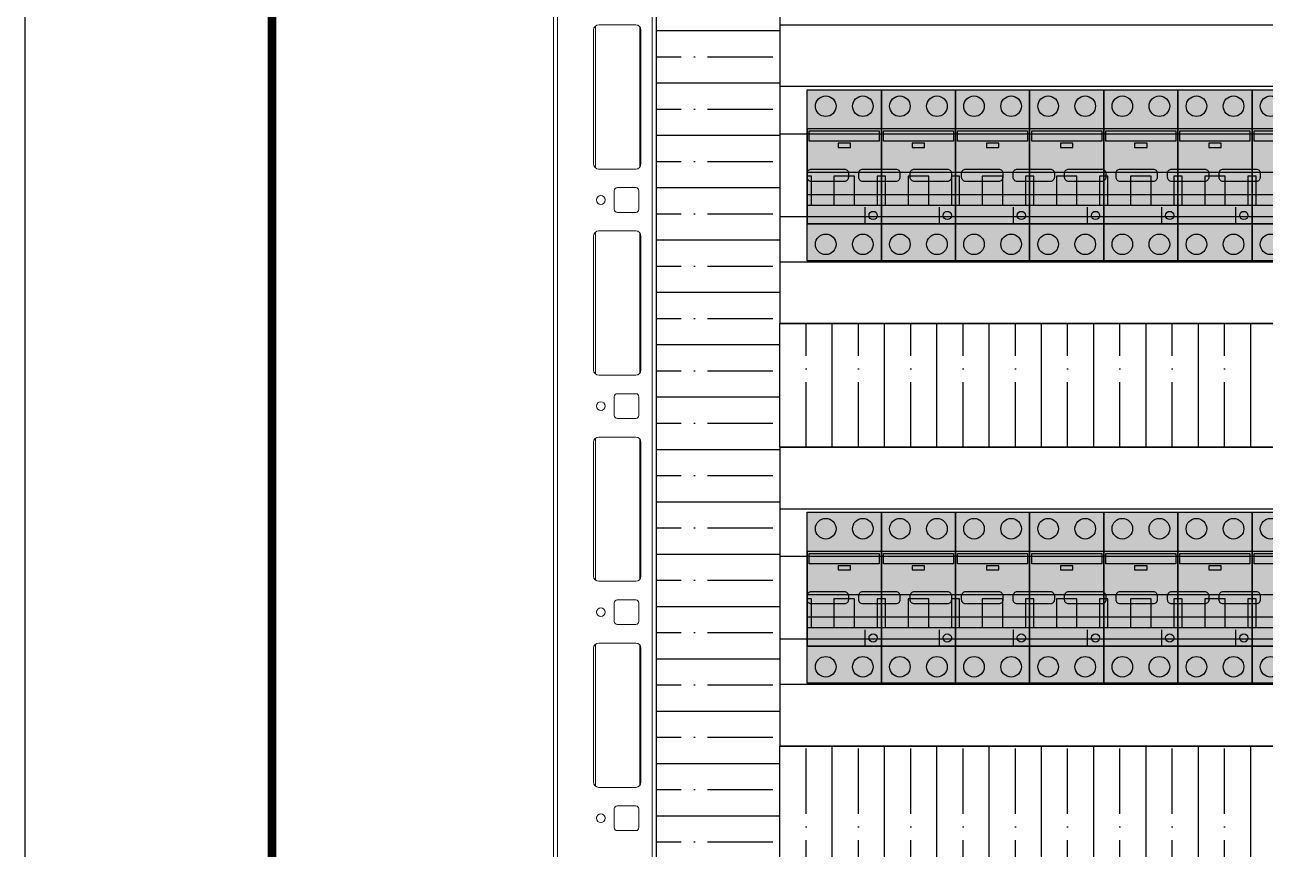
# Model space of a CAD drawing. Header units: millimetres. Extents: x -174 to 283928, y 1291 to 21053.
# Drawn here: x 8955 to 9557, y 19804 to 20204 of the extents above; entities that cross this region are included whole.
import ezdxf

# ---------------------------------------------------------------- set-up
doc = ezdxf.new("R2010")
doc.units = ezdxf.units.MM
doc.layers.add('0_Рамка', color=7, linetype='Continuous')
doc.layers.add('devices', color=7, linetype='Continuous')
doc.styles.add('СПДС', font='isocpeur.ttf', dxfattribs={"width": 0.8, "height": 2.5})

# ---------------------------------------------------------------- blocks, each defined once
blk = doc.blocks.new('*U206')
at = {"ltscale": 2}
blk.add_lwpolyline([(0, 20), (0, -20), (840, -20), (840, 20), (0, 20)], dxfattribs=at)
for points in [[(15.23, 3), (31.23, 3, -0.414214), (33.23, 1), (33.23, -1, -0.414214), (31.23, -3), (15.23, -3, -0.414214), (13.23, -1), (13.23, 1, -0.414214)], [(40.23, 3), (56.23, 3, -0.414214), (58.23, 1), (58.23, -1, -0.414214), (56.23, -3), (40.23, -3, -0.414214), (38.23, -1), (38.23, 1, -0.414214)], [(65.23, 3), (81.23, 3, -0.414214), (83.23, 1), (83.23, -1, -0.414214), (81.23, -3), (65.23, -3, -0.414214), (63.23, -1), (63.23, 1, -0.414214)], [(90.23, 3), (106.23, 3, -0.414214), (108.23, 1), (108.23, -1, -0.414214), (106.23, -3), (90.23, -3, -0.414214), (88.23, -1), (88.23, 1, -0.414214)], [(115.23, 3), (131.23, 3, -0.414214), (133.23, 1), (133.23, -1, -0.414214), (131.23, -3), (115.23, -3, -0.414214), (113.23, -1), (113.23, 1, -0.414214)], [(140.23, 3), (156.23, 3, -0.414214), (158.23, 1), (158.23, -1, -0.414214), (156.23, -3), (140.23, -3, -0.414214), (138.23, -1), (138.23, 1, -0.414214)], [(165.23, 3), (181.23, 3, -0.414214), (183.23, 1), (183.23, -1, -0.414214), (181.23, -3), (165.23, -3, -0.414214), (163.23, -1), (163.23, 1, -0.414214)], [(190.23, 3), (206.23, 3, -0.414214), (208.23, 1), (208.23, -1, -0.414214), (206.23, -3), (190.23, -3, -0.414214), (188.23, -1), (188.23, 1, -0.414214)], [(215.23, 3), (231.23, 3, -0.414214), (233.23, 1), (233.23, -1, -0.414214), (231.23, -3), (215.23, -3, -0.414214), (213.23, -1), (213.23, 1, -0.414214)]]:
    blk.add_lwpolyline(points, format="xyb", close=True, dxfattribs=at)
blk = doc.blocks.new('*U208')
at = {"ltscale": 2}
blk.add_lwpolyline([(0, 20), (0, -20), (840, -20), (840, 20), (0, 20)], dxfattribs=at)
for points in [[(15.23, 3), (31.23, 3, -0.414214), (33.23, 1), (33.23, -1, -0.414214), (31.23, -3), (15.23, -3, -0.414214), (13.23, -1), (13.23, 1, -0.414214)], [(40.23, 3), (56.23, 3, -0.414214), (58.23, 1), (58.23, -1, -0.414214), (56.23, -3), (40.23, -3, -0.414214), (38.23, -1), (38.23, 1, -0.414214)], [(65.23, 3), (81.23, 3, -0.414214), (83.23, 1), (83.23, -1, -0.414214), (81.23, -3), (65.23, -3, -0.414214), (63.23, -1), (63.23, 1, -0.414214)], [(90.23, 3), (106.23, 3, -0.414214), (108.23, 1), (108.23, -1, -0.414214), (106.23, -3), (90.23, -3, -0.414214), (88.23, -1), (88.23, 1, -0.414214)], [(115.23, 3), (131.23, 3, -0.414214), (133.23, 1), (133.23, -1, -0.414214), (131.23, -3), (115.23, -3, -0.414214), (113.23, -1), (113.23, 1, -0.414214)], [(140.23, 3), (156.23, 3, -0.414214), (158.23, 1), (158.23, -1, -0.414214), (156.23, -3), (140.23, -3, -0.414214), (138.23, -1), (138.23, 1, -0.414214)], [(165.23, 3), (181.23, 3, -0.414214), (183.23, 1), (183.23, -1, -0.414214), (181.23, -3), (165.23, -3, -0.414214), (163.23, -1), (163.23, 1, -0.414214)], [(190.23, 3), (206.23, 3, -0.414214), (208.23, 1), (208.23, -1, -0.414214), (206.23, -3), (190.23, -3, -0.414214), (188.23, -1), (188.23, 1, -0.414214)], [(215.23, 3), (231.23, 3, -0.414214), (233.23, 1), (233.23, -1, -0.414214), (231.23, -3), (215.23, -3, -0.414214), (213.23, -1), (213.23, 1, -0.414214)]]:
    blk.add_lwpolyline(points, format="xyb", close=True, dxfattribs=at)
blk = doc.blocks.new('*U198')
at = {"color": 0, "linetype": 'Continuous', "lineweight": 0}
for p, q in [((0, 2198.4), (0, 50)), ((2, 2150), (2, 50)), ((48, 2150), (48, 50)), ((50, 2150), (50, 1.6)), ((20.5, 1434.5), (20.5, 1365.5)), ((40, 1435), (22, 1435)), ((42, 1434), (42, 1366)), ((19.5, 1432.5), (19.5, 1367.5)), ((42.5, 1367.5), (42.5, 1432.5)), ((22, 1365), (40, 1365)), ((40, 1356), (31, 1356)), ((29.5, 1354.5), (29.5, 1345.5)), ((41.5, 1345.5), (41.5, 1354.5)), ((31, 1344), (40, 1344)), ((19.5, 1332.5), (19.5, 1267.5)), ((20.5, 1334.5), (20.5, 1265.5)), ((40, 1335), (22, 1335)), ((42, 1334), (42, 1266)), ((42.5, 1267.5), (42.5, 1332.5)), ((22, 1265), (40, 1265)), ((29.5, 1254.5), (29.5, 1245.5)), ((40, 1256), (31, 1256)), ((41.5, 1245.5), (41.5, 1254.5)), ((31, 1244), (40, 1244)), ((40, 1235), (22, 1235)), ((19.5, 1232.5), (19.5, 1167.5)), ((20.5, 1234.5), (20.5, 1165.5)), ((42, 1234), (42, 1166)), ((42.5, 1167.5), (42.5, 1232.5)), ((22, 1165), (40, 1165)), ((29.5, 1154.5), (29.5, 1145.5)), ((40, 1156), (31, 1156)), ((41.5, 1145.5), (41.5, 1154.5)), ((31, 1144), (40, 1144)), ((19.5, 1132.5), (19.5, 1067.5)), ((20.5, 1134.5), (20.5, 1065.5)), ((40, 1135), (22, 1135)), ((42, 1134), (42, 1066)), ((42.5, 1067.5), (42.5, 1132.5)), ((22, 1065), (40, 1065)), ((29.5, 1054.5), (29.5, 1045.5)), ((40, 1056), (31, 1056)), ((41.5, 1045.5), (41.5, 1054.5)), ((31, 1044), (40, 1044))]:
    blk.add_line(p, q, dxfattribs=at)
for centre in [(23, 1350), (23, 1250), (23, 1150), (23, 1050)]:
    blk.add_circle(centre, 2.13, dxfattribs=at)
for centre, radius, start, end in [((22, 1432.5), 2.5, 90, 180), ((40, 1432.5), 2.5, 0, 90), ((22, 1367.5), 2.5, 180, 270), ((40, 1367.5), 2.5, 270, 0), ((31, 1354.5), 1.5, 90, 180), ((40, 1354.5), 1.5, 0, 90), ((31, 1345.5), 1.5, 180, 270), ((40, 1345.5), 1.5, 270, 0), ((22, 1332.5), 2.5, 90, 180), ((40, 1332.5), 2.5, 0, 90), ((22, 1267.5), 2.5, 180, 270), ((40, 1267.5), 2.5, 270, 0), ((31, 1254.5), 1.5, 90, 180), ((40, 1254.5), 1.5, 0, 90), ((31, 1245.5), 1.5, 180, 270), ((40, 1245.5), 1.5, 270, 0), ((22, 1232.5), 2.5, 90, 180), ((40, 1232.5), 2.5, 0, 90), ((22, 1167.5), 2.5, 180, 270), ((40, 1167.5), 2.5, 270, 0), ((31, 1154.5), 1.5, 90, 180), ((40, 1154.5), 1.5, 0, 90), ((31, 1145.5), 1.5, 180, 270), ((40, 1145.5), 1.5, 270, 0), ((22, 1132.5), 2.5, 90, 180), ((40, 1132.5), 2.5, 0, 90), ((22, 1067.5), 2.5, 180, 270), ((40, 1067.5), 2.5, 270, 0), ((31, 1054.5), 1.5, 90, 180), ((40, 1054.5), 1.5, 0, 90), ((31, 1045.5), 1.5, 180, 270), ((40, 1045.5), 1.5, 270, 0)]:
    blk.add_arc(centre, radius, start, end, dxfattribs=at)
blk = doc.blocks.new('*U188')
blk.add_wipeout([(0, 30), (2000, 30), (2000, -30), (0, -30)])
at = {"true_color": 0x2776bb}
h = blk.add_hatch(dxfattribs=at)
h.set_pattern_fill('ANSI35', color=152, scale=4, angle=45)
h.set_pattern_definition([(90, (-4986.77, 1406.27), (-25.4, 0), []), (90, (-4974.07, 1418.97), (-25.4, 0), [31.75, -6.35, 0, -6.35])])
h.paths.add_polyline_path([(2000, -30), (2000, 30), (0, 30), (0, -30)])
blk.add_lwpolyline([(0, 30), (2000, 30), (2000, -30), (0, -30), (0, 30)])
blk = doc.blocks.new('*U197')
blk.add_wipeout([(0, 30), (840, 30), (840, -30), (0, -30)])
at = {"true_color": 0x2776bb}
h = blk.add_hatch(dxfattribs=at)
h.set_pattern_fill('ANSI35', color=152, scale=4, angle=45)
h.set_pattern_definition([(90, (-6146.77, 1406.27), (-25.4, 0), []), (90, (-6134.07, 1418.97), (-25.4, 0), [31.75, -6.35, 0, -6.35])])
h.paths.add_polyline_path([(840, -30), (840, 30), (0, 30), (0, -30)])
blk.add_lwpolyline([(0, 30), (840, 30), (840, -30), (0, -30), (0, 30)])
blk = doc.blocks.new('DS201')
at = {"true_color": 0xffffff}
blk.add_hatch(color=7, dxfattribs=at).paths.add_polyline_path([(0, -64), (0, 19), (36, 19), (36, -64)])
at = {"color": 7, "linetype": 'Continuous'}
for points in [[(0, -64), (0, 19), (36, 19), (36, -64)], [(36, -46), (36, 0), (0, 0), (0, -46)], [(1, -6), (1, -1), (35, -1), (35, -6)], [(21, -9), (21, -7), (15, -7), (15, -9)], [(0, -46), (0, -21), (36, -21), (36, -46)], [(2, -37), (2, -23), (0, -23), (0, -37)], [(23, -37), (23, -23), (13, -23), (13, -37)], [(36, -37), (36, -23), (34, -23), (34, -37)], [(36, -37), (36, -32), (0, -32), (0, -37)]]:
    blk.add_lwpolyline(points, close=True, dxfattribs=at)
blk.add_lwpolyline([(28, -38), (28, -46), (36, -46)], dxfattribs=at)
for centre, radius in [((9, 11), 5), ((27, 11), 5), ((32, -42), 2), ((9, -56), 5), ((27, -56), 5)]:
    blk.add_circle(centre, radius, dxfattribs=at)
at = {"color": 1, "linetype": 'Continuous'}
blk.add_solid([(1, -6), (1, -1), (35, -6), (35, -1)], dxfattribs=at)
at = {"color": 7, "linetype": 'Continuous'}
for points in [[(2, -37), (2, -23), (0, -37), (0, -23)], [(23, -37), (23, -23), (13, -37), (13, -23)], [(36, -37), (36, -23), (34, -37), (34, -23)], [(36, -37), (36, -32), (0, -37), (0, -32)]]:
    blk.add_solid(points, dxfattribs=at)
blk = doc.blocks.new('*U202')
at = {"layer": '0_Рамка', "const_width": 0.7}
blk.add_lwpolyline([(20, 5), (589, 5), (589, 415), (20, 415)], close=True, dxfattribs=at)
at = {"layer": 'Defpoints'}
blk.add_lwpolyline([(0, 0), (594, 0), (594, 420), (0, 420)], close=True, dxfattribs=at)
at = {"layer": '0_Рамка', "style": 'СПДС', "width": 0.8}
blk.add_attdef('ФОРМАТ', (571, 1.5), '', height=2.5, dxfattribs=at)

msp = doc.modelspace()

# ---------------------------------------------------------------- linework, layer by layer
at = {"layer": 'Defpoints', "color": 6}
for points in [[(10161.853, 20174.172), (9321.853, 20174.172), (9321.853, 20204.172), (10161.853, 20204.172)], [(10161.853, 20059.172), (9321.826, 20059.172), (9321.826, 20089.172), (10161.853, 20089.172)], [(10161.853, 19969.172), (9321.853, 19969.172), (9321.853, 19999.172), (10161.853, 19999.172)], [(10161.853, 19854.172), (9321.826, 19854.172), (9321.826, 19884.172), (10161.853, 19884.172)]]:
    msp.add_lwpolyline(points, close=True, dxfattribs=at)

# ---------------------------------------------------------------- block references
msp.add_blockref('*U198', (9211.853, 18769.172))
at = {"color": 1}
for name, p in [('*U206', (9321.853, 20131.172)), ('*U208', (9321.853, 19926.172))]:
    msp.add_blockref(name, p, dxfattribs=at)
at = {"layer": 'devices'}
for p in [(9335.087, 20153.672), (9371.087, 20153.672), (9407.087, 20153.672), (9443.087, 20153.672), (9479.087, 20153.672), (9515.087, 20153.672), (9551.087, 20153.672), (9335.087, 19948.672), (9371.087, 19948.672), (9407.087, 19948.672), (9443.087, 19948.672), (9479.087, 19948.672), (9515.087, 19948.672), (9551.087, 19948.672)]:
    msp.add_blockref('DS201', p, dxfattribs=at)

# ---------------------------------------------------------------- next in the draw order: block references
at = {"rotation": 270}
msp.add_blockref('*U188', (9291.853, 20819.172), dxfattribs=at)

# ---------------------------------------------------------------- next in the draw order: block references
for p in [(9321.853, 20029.172), (9321.853, 19824.172)]:
    msp.add_blockref('*U197', p)

# ---------------------------------------------------------------- next in the draw order: block references
at = {"layer": '0_Рамка', "xscale": 6, "yscale": 6, "zscale": 6}
msp.add_blockref('*U202', (8955.164, 18532.812), dxfattribs=at)

doc.saveas('drawing.dxf')
